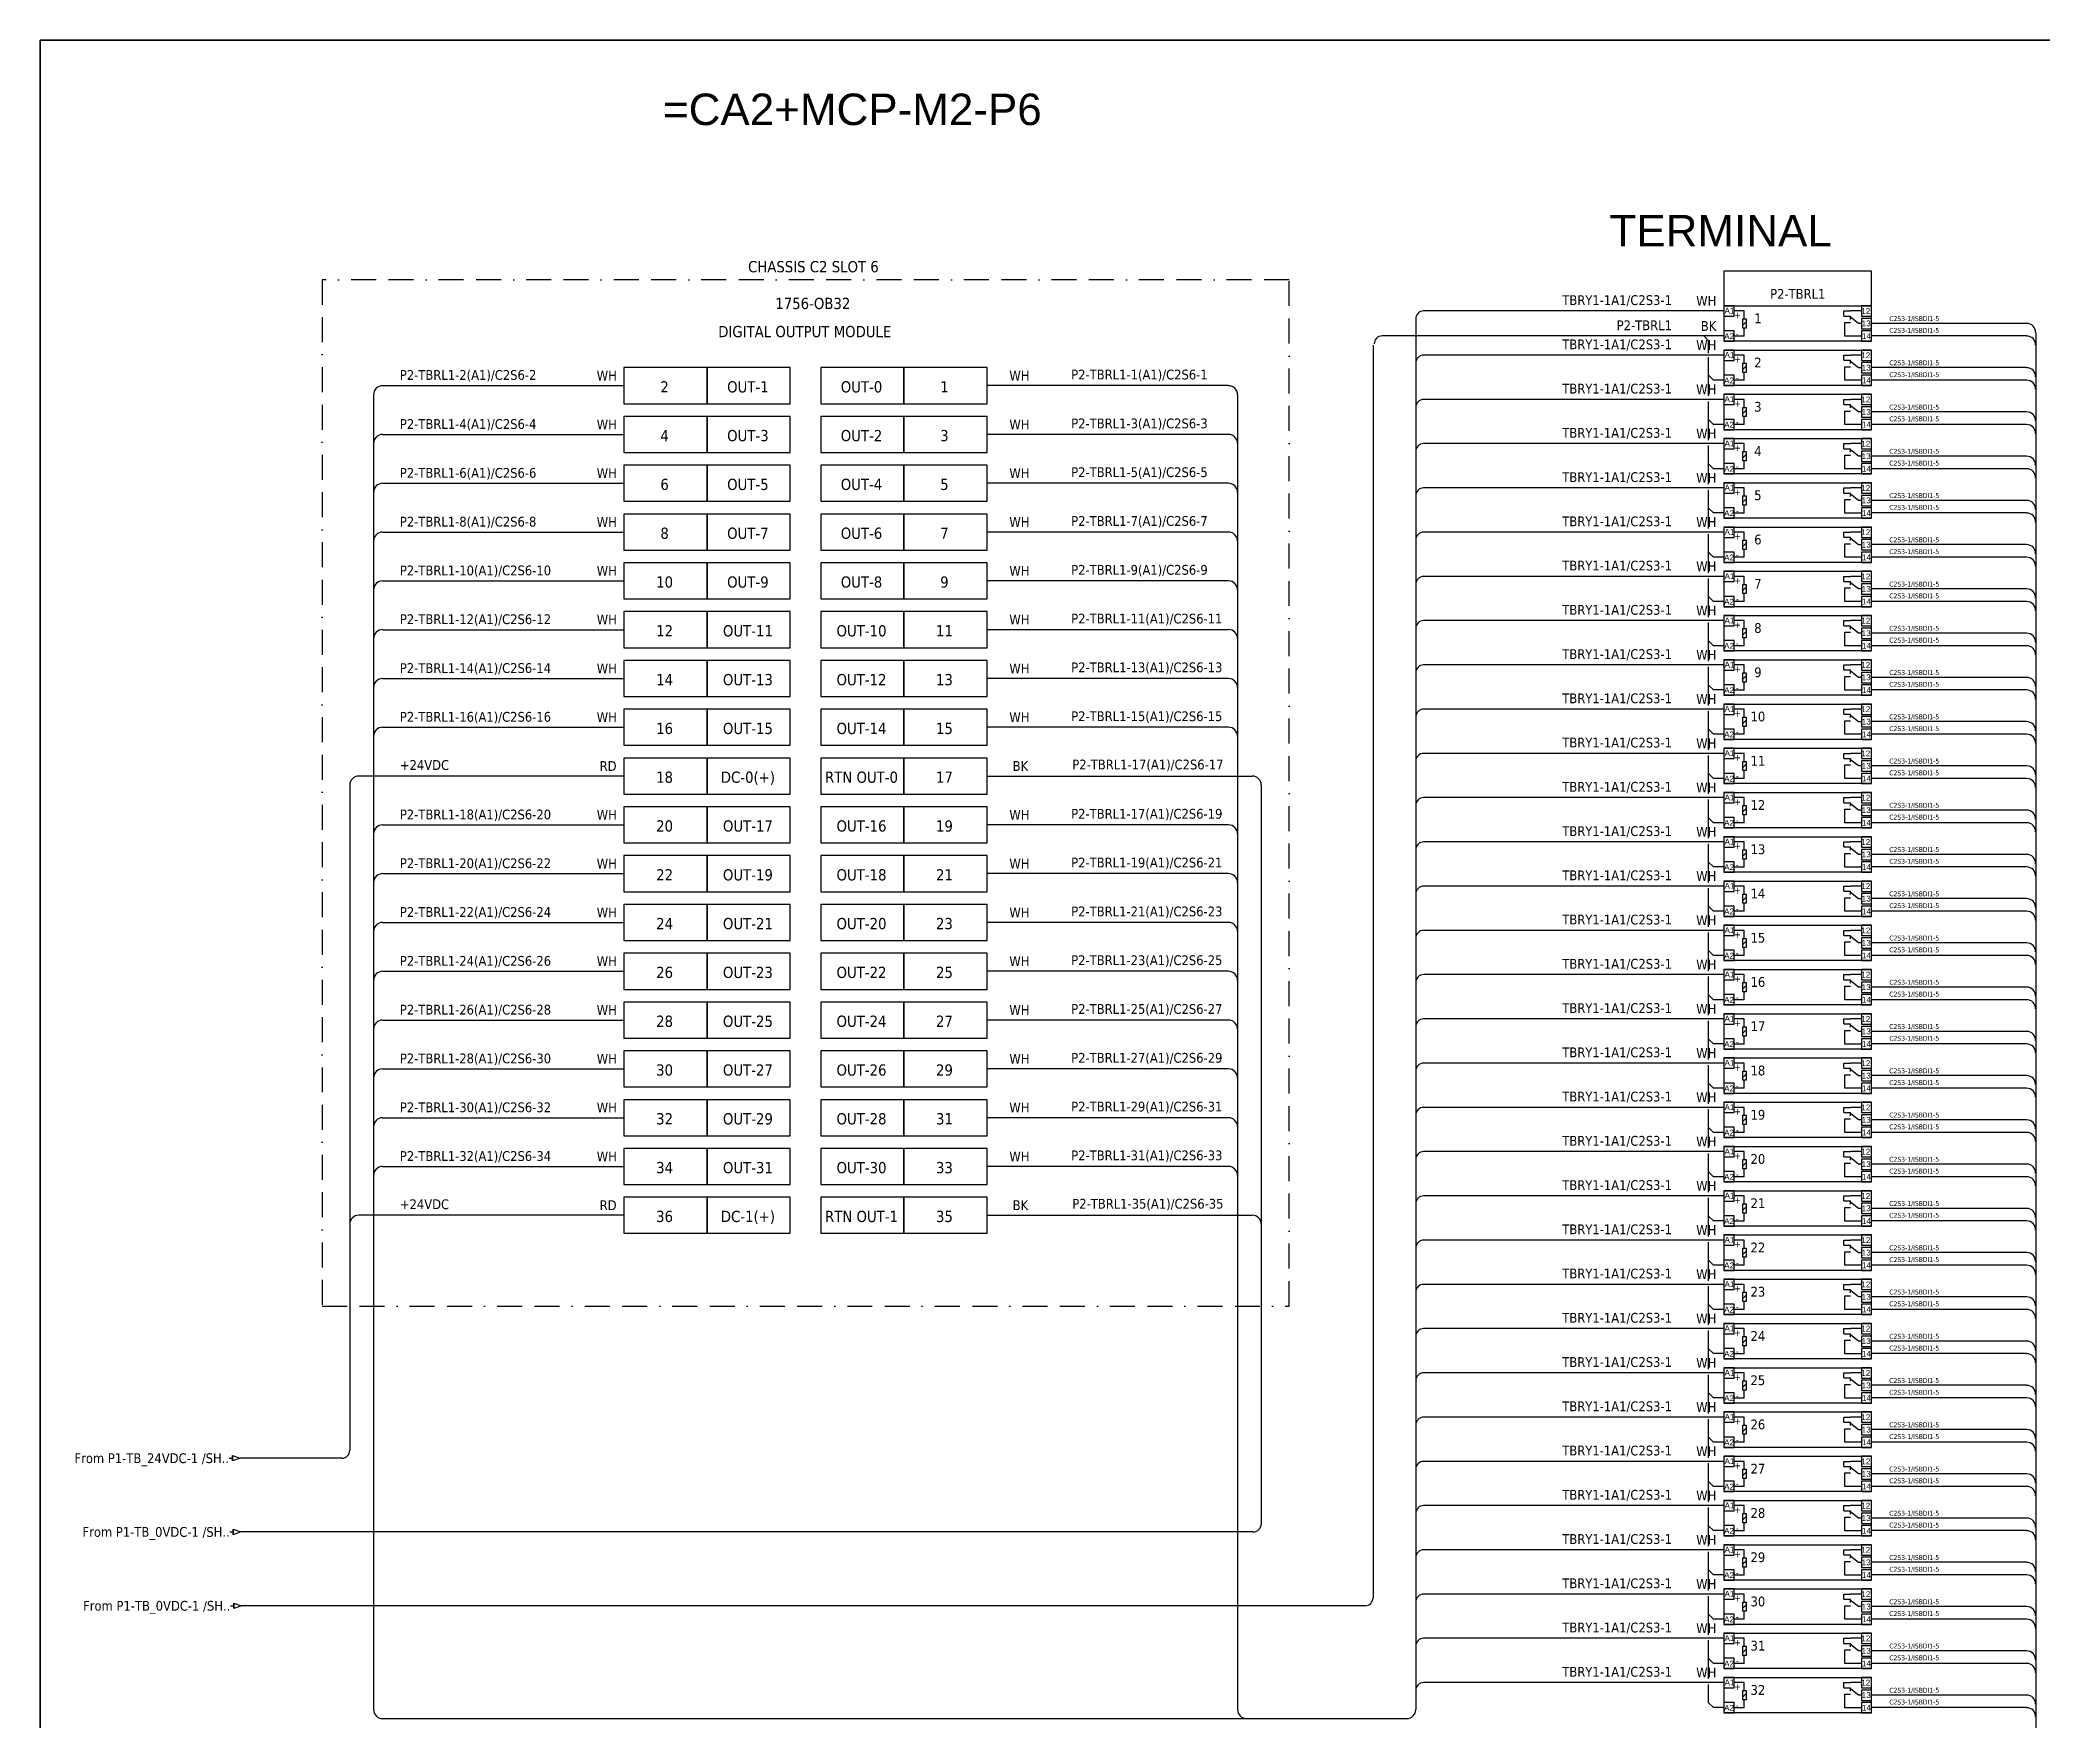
# Model space of a CAD drawing. Header units: millimetres. Extents: x 0 to 62600, y 0 to 14837.
# Drawn here: x 25160 to 27197, y 10006 to 11717 of the extents above; entities that cross this region are included whole.
import ezdxf
from ezdxf.enums import TextEntityAlignment as Align

# ---------------------------------------------------------------- set-up
doc = ezdxf.new("R2010")
doc.units = ezdxf.units.MM
doc.linetypes.add('BORDERX2', pattern=[88.9, 25.4, -12.7, 25.4, -12.7, 0, -12.7])
for name, color, linetype in [('HELPPOINT', 7, 'Continuous'), ('VECTORS', 7, 'Continuous'), ('x01001-FrameArea', 2, 'BORDERX2')]:
    doc.layers.add(name, color=color, linetype=linetype)
doc.layers.add('IE-EQUIP', color=253, linetype='Continuous', lineweight=25)
doc.layers.add('IE-WIRE', color=7, linetype='Continuous', lineweight=25)
doc.styles.get("Standard").update_dxf_attribs({"font": 'arial.ttf'})
doc.styles.add('Tahoma', font='')
doc.styles.get('Tahoma').set_extended_font_data('Tahoma')

# ---------------------------------------------------------------- blocks, each defined once
blk = doc.blocks.new('xRY-SPDT-100')
at = {"color": 1, "ltscale": 25.4}
for p, q in [((0, 0), (0, -10.5)), ((10.4, 0), (0, 0)), ((0, 0), (150.3, 0)), ((0, 0), (0, -36)), ((10.4, -10.5), (10.4, 0)), ((140, 0), (140, -10.5)), ((150.3, 0), (140, 0)), ((150.3, -36), (150.3, 0)), ((150.3, -10.5), (150.3, 0)), ((150.3, -36), (150.3, 0)), ((0, -10.5), (10.4, -10.5)), ((20.7, -5.2), (10.4, -5.2)), ((22.8, -16.3), (19.4, -19.7)), ((20.7, -13.3), (20.7, -5.2)), ((122.2, -10.4), (122.2, -5.2)), ((122.2, -5.2), (128.9, -5.2)), ((122.2, -10.4), (128.9, -10.4)), ((123.2, -30.8), (123.2, -17)), ((123.2, -17), (128.9, -17)), ((140, -5.2), (128.9, -5.2)), ((128.9, -13.8), (128.9, -10.4)), ((136.9, -18), (128.9, -11.6)), ((140, -18), (136.9, -18)), ((140, -10.5), (150.3, -10.5)), ((140, -12.8), (140, -23.3)), ((150.3, -12.8), (140, -12.8)), ((150.3, -23.3), (150.3, -12.8)), ((0, -25.5), (0, -36)), ((10.4, -25.5), (0, -25.5)), ((0, -36), (10.4, -36)), ((150.3, -36), (0, -36)), ((10.4, -36), (10.4, -25.5)), ((20.7, -30.8), (10.4, -30.8)), ((20.7, -30.8), (20.7, -22.7)), ((140, -30.8), (123.2, -30.8)), ((140, -23.3), (150.3, -23.3)), ((140, -25.5), (140, -36)), ((150.3, -25.5), (140, -25.5)), ((140, -36), (150.3, -36)), ((150.3, -36), (150.3, -25.5))]:
    blk.add_line(p, q, dxfattribs=at)
blk.add_lwpolyline([(22.8, -22.7), (19.4, -22.7), (19.4, -13.3), (22.8, -13.3)], close=True, dxfattribs=at)
at = {"color": 1}
for s, p in [('A1', (5.8, -5)), ('12', (144.4, -5.3)), ('13', (144.8, -17.9)), ('A2', (5.4, -30.9)), ('14', (145, -30.8))]:
    blk.add_text(s, height=5.91, dxfattribs=at).set_placement(p, align=Align.MIDDLE_CENTER)
at = {"color": 1, "style": 'Tahoma'}
for s, p in [('+', (13.9, -9.3)), ('+', (13.9, -9.3)), ('-', (13.9, -28.2))]:
    blk.add_text(s, height=6.84, dxfattribs=at).set_placement(p, align=Align.MIDDLE_CENTER)
blk = doc.blocks.new('*U71')
at = {"layer": 'x01001-FrameArea'}
blk.add_blockref('xRY-SPDT-100', (-75.2, 18), dxfattribs=at)
blk = doc.blocks.new('*U56')
at = {"layer": 'x01001-FrameArea', "color": 0, "linetype": 'ByBlock', "lineweight": -2, "transparency": 16777216}
for p in [(0, 0), (0, -45), (0, -90), (0, -135), (0, -180), (0, -225), (0, -270), (0, -315), (0, -360), (0, -405), (0, -450), (0, -495), (0, -540), (0, -585), (0, -630), (0, -675), (0, -720), (0, -765), (0, -810), (0, -855), (0, -900), (0, -945), (0, -990), (0, -1035), (0, -1080), (0, -1125), (0, -1170), (0, -1215), (0, -1260), (0, -1305), (0, -1350), (0, -1395)]:
    blk.add_blockref('*U71', p, dxfattribs=at)
blk = doc.blocks.new('*U72')
at = {"color": 4, "style": 'Tahoma'}
for s, height, p in [('TBRY1-1A1/C2S3-1', 9.949, (36.2, -4.1)), ('WH', 9.95, (81.3, -4.8))]:
    blk.add_text(s, height=height, dxfattribs=at).set_placement(p, align=Align.RIGHT)
blk = doc.blocks.new('*U57')
at = {"layer": 'x01001-FrameArea', "color": 0, "linetype": 'ByBlock', "lineweight": -2, "transparency": 16777216}
for p in [(0, 0), (0, -45), (0, -90), (0, -135), (0, -180), (0, -225), (0, -270), (0, -315), (0, -360), (0, -405), (0, -450), (0, -495), (0, -540), (0, -585), (0, -630), (0, -675), (0, -720), (0, -765), (0, -810), (0, -855), (0, -900), (0, -945), (0, -990), (0, -1035), (0, -1080), (0, -1125), (0, -1170), (0, -1215), (0, -1260), (0, -1305), (0, -1350), (0, -1395)]:
    blk.add_blockref('*U72', p, dxfattribs=at)
blk = doc.blocks.new('*U73')
at = {"layer": 'IE-WIRE', "color": 4, "ltscale": 25.4}
for p, q in [((74.2, 7.2), (-83.4, 7.2)), ((74.2, -5.6), (-83.4, -5.6))]:
    blk.add_line(p, q, dxfattribs=at)
for centre in [(74.2, -2), (74.2, -14.8)]:
    blk.add_arc(centre, 9.17, 0, 90, dxfattribs=at)
at = {"color": 4, "style": 'Tahoma'}
for p in [(-65.4, 9.6), (-65.4, -2.4)]:
    blk.add_text('C2S3-1/ISBDI1-5', height=4.974, dxfattribs=at).set_placement(p)
blk = doc.blocks.new('*U58')
at = {"layer": 'x01001-FrameArea', "color": 0, "linetype": 'ByBlock', "lineweight": -2, "transparency": 16777216}
for p in [(0, 0), (0, -45), (0, -90), (0, -135), (0, -180), (0, -225), (0, -270), (0, -315), (0, -360), (0, -405), (0, -450), (0, -495), (0, -540), (0, -585), (0, -630), (0, -675), (0, -720), (0, -765), (0, -810), (0, -855), (0, -900), (0, -945), (0, -990), (0, -1035), (0, -1080), (0, -1125), (0, -1170), (0, -1215), (0, -1260), (0, -1305), (0, -1350), (0, -1395)]:
    blk.add_blockref('*U73', p, dxfattribs=at)
blk = doc.blocks.new('xTerminal_fr_to')
at = {"layer": 'VECTORS', "color": 1, "true_color": 0xff0000}
for p, q in [((-11.3, 0), (-7.8, 0)), ((-7.8, 2.8), (0, 0)), ((-7.8, -2.8), (-7.8, 2.8)), ((-7.8, 2.8), (0, 0)), ((-7.8, 2.8), (-7.8, -2.8)), ((0, 0), (-7.8, -2.8)), ((0, 0), (-7.8, -2.8))]:
    blk.add_line(p, q, dxfattribs=at)

msp = doc.modelspace()

# ---------------------------------------------------------------- linework, layer by layer
for p, q in [((26851.1, 11415.9), (26856.1, 11410.9)), ((26856.1, 11398.4), (26856.1, 11410.9)), ((26856.1, 11355.1), (26856.1, 11394.4)), ((26861.1, 11370.9), (26856.1, 11375.9)), ((26871.5, 11370.9), (26861.1, 11370.9)), ((26856.1, 11310.1), (26856.1, 11349.4)), ((26861.1, 11325.9), (26856.1, 11330.9)), ((26871.5, 11325.9), (26861.1, 11325.9)), ((26856.1, 11265.1), (26856.1, 11304.4)), ((26861.1, 11280.9), (26856.1, 11285.9)), ((26871.5, 11280.9), (26861.1, 11280.9)), ((26856.1, 11220.1), (26856.1, 11259.4)), ((26861.1, 11235.9), (26856.1, 11240.9)), ((26871.5, 11235.9), (26861.1, 11235.9)), ((26856.1, 11175.1), (26856.1, 11214.4)), ((26861.1, 11190.9), (26856.1, 11195.9)), ((26871.5, 11190.9), (26861.1, 11190.9)), ((26856.1, 11130.1), (26856.1, 11169.4)), ((26861.1, 11145.9), (26856.1, 11150.9)), ((26871.5, 11145.9), (26861.1, 11145.9)), ((26856.1, 11085.1), (26856.1, 11124.4)), ((26861.1, 11100.9), (26856.1, 11105.9)), ((26871.5, 11100.9), (26861.1, 11100.9)), ((26856.1, 11040.1), (26856.1, 11079.4)), ((26861.1, 11055.9), (26856.1, 11060.9)), ((26871.5, 11055.9), (26861.1, 11055.9)), ((26856.1, 10995.1), (26856.1, 11034.4)), ((26861.1, 11010.9), (26856.1, 11015.9)), ((26871.5, 11010.9), (26861.1, 11010.9)), ((26856.1, 10950.1), (26856.1, 10989.4)), ((26861.1, 10965.9), (26856.1, 10970.9)), ((26871.5, 10965.9), (26861.1, 10965.9)), ((26856.1, 10905.1), (26856.1, 10944.4)), ((26861.1, 10920.9), (26856.1, 10925.9)), ((26871.5, 10920.9), (26861.1, 10920.9)), ((26856.1, 10860.1), (26856.1, 10899.4)), ((26861.1, 10875.9), (26856.1, 10880.9)), ((26871.5, 10875.9), (26861.1, 10875.9)), ((26856.1, 10815.1), (26856.1, 10854.4)), ((26861.1, 10830.9), (26856.1, 10835.9)), ((26871.5, 10830.9), (26861.1, 10830.9)), ((26856.1, 10770.1), (26856.1, 10809.4)), ((26861.1, 10785.9), (26856.1, 10790.9)), ((26871.5, 10785.9), (26861.1, 10785.9)), ((26856.1, 10725.1), (26856.1, 10764.4)), ((26861.1, 10740.9), (26856.1, 10745.9)), ((26871.5, 10740.9), (26861.1, 10740.9)), ((26856.1, 10680.1), (26856.1, 10719.4)), ((26861.1, 10695.9), (26856.1, 10700.9)), ((26871.5, 10695.9), (26861.1, 10695.9)), ((26856.1, 10635.1), (26856.1, 10674.4)), ((26861.1, 10650.9), (26856.1, 10655.9)), ((26871.5, 10650.9), (26861.1, 10650.9)), ((26856.1, 10590.1), (26856.1, 10629.4)), ((26861.1, 10605.9), (26856.1, 10610.9)), ((26871.5, 10605.9), (26861.1, 10605.9)), ((26856.1, 10545.1), (26856.1, 10584.4)), ((26861.1, 10560.9), (26856.1, 10565.9)), ((26871.5, 10560.9), (26861.1, 10560.9)), ((26856.1, 10500.1), (26856.1, 10539.4)), ((26861.1, 10515.9), (26856.1, 10520.9)), ((26871.5, 10515.9), (26861.1, 10515.9)), ((26856.1, 10455.1), (26856.1, 10494.4)), ((26861.1, 10470.9), (26856.1, 10475.9)), ((26871.5, 10470.9), (26861.1, 10470.9)), ((26856.1, 10410.1), (26856.1, 10449.4)), ((26861.1, 10425.9), (26856.1, 10430.9)), ((26871.5, 10425.9), (26861.1, 10425.9)), ((26856.1, 10365.1), (26856.1, 10404.4)), ((26861.1, 10380.9), (26856.1, 10385.9)), ((26871.5, 10380.9), (26861.1, 10380.9)), ((26856.1, 10320.1), (26856.1, 10359.4)), ((26861.1, 10335.9), (26856.1, 10340.9)), ((26871.5, 10335.9), (26861.1, 10335.9)), ((26856.1, 10275.1), (26856.1, 10314.4)), ((26861.1, 10290.9), (26856.1, 10295.9)), ((26871.5, 10290.9), (26861.1, 10290.9)), ((26856.1, 10230.1), (26856.1, 10269.4)), ((26861.1, 10245.9), (26856.1, 10250.9)), ((26871.5, 10245.9), (26861.1, 10245.9)), ((26856.1, 10185.1), (26856.1, 10224.4)), ((26861.1, 10200.9), (26856.1, 10205.9)), ((26871.5, 10200.9), (26861.1, 10200.9)), ((26856.1, 10140.1), (26856.1, 10179.4)), ((26861.1, 10155.9), (26856.1, 10160.9)), ((26871.5, 10155.9), (26861.1, 10155.9)), ((26856.1, 10095.1), (26856.1, 10134.4)), ((26861.1, 10110.9), (26856.1, 10115.9)), ((26871.5, 10110.9), (26861.1, 10110.9)), ((26856.1, 10050.1), (26856.1, 10089.4)), ((26861.1, 10065.9), (26856.1, 10070.9)), ((26871.5, 10065.9), (26861.1, 10065.9)), ((26856.1, 10025.9), (26856.1, 10044.4)), ((26861.1, 10020.9), (26856.1, 10025.9)), ((26871.5, 10020.9), (26861.1, 10020.9))]:
    msp.add_line(p, q)
at = {"color": 1, "ltscale": 25.4}
for p, q in [((25753.2, 10968.3), (25483.8, 10968.3)), ((25474.7, 10959.2), (25474.7, 10282.6))]:
    msp.add_line(p, q, dxfattribs=at)
at = {"color": 4, "ltscale": 25.4}
msp.add_lwpolyline([(26871.5, 11446.6), (27021.8, 11446.6), (27021.8, 11481.9), (26871.5, 11481.9)], close=True, dxfattribs=at)
at = {"color": 1, "ltscale": 25.4}
msp.add_arc((25483.8, 10959.2), 9.14, 90, 180, dxfattribs=at)
at = {"layer": 'HELPPOINT', "color": 4, "lineweight": 35}
for p, q in [((25159.8, 9012.6), (25159.8, 11716.9)), ((25159.8, 11716.9), (29053.1, 11716.9)), ((25159.8, 9012.6), (25159.8, 11716.9)), ((25159.8, 11716.9), (29053.1, 11716.9))]:
    msp.add_line(p, q, dxfattribs=at)
at = {"layer": 'IE-EQUIP', "linetype": 'Continuous', "ltscale": 25.4}
for points in [[(25753.2, 11347), (25837.9, 11347), (25837.9, 11383.7), (25753.2, 11383.7)], [(25837.9, 11347), (25922.5, 11347), (25922.5, 11383.7), (25837.9, 11383.7)], [(25953.4, 11347), (26038, 11347), (26038, 11383.7), (25953.4, 11383.7)], [(26038, 11347), (26122.7, 11347), (26122.7, 11383.7), (26038, 11383.7)], [(25753.2, 11297.4), (25837.9, 11297.4), (25837.9, 11334.1), (25753.2, 11334.1)], [(25837.9, 11297.4), (25922.5, 11297.4), (25922.5, 11334.1), (25837.9, 11334.1)], [(25953.4, 11297.4), (26038, 11297.4), (26038, 11334.1), (25953.4, 11334.1)], [(26038, 11297.4), (26122.7, 11297.4), (26122.7, 11334.1), (26038, 11334.1)], [(25753.2, 11247.8), (25837.9, 11247.8), (25837.9, 11284.5), (25753.2, 11284.5)], [(25837.9, 11247.8), (25922.5, 11247.8), (25922.5, 11284.5), (25837.9, 11284.5)], [(25953.4, 11247.8), (26038, 11247.8), (26038, 11284.5), (25953.4, 11284.5)], [(26038, 11247.8), (26122.7, 11247.8), (26122.7, 11284.5), (26038, 11284.5)], [(25753.2, 11198.1), (25837.9, 11198.1), (25837.9, 11234.8), (25753.2, 11234.8)], [(25837.9, 11198.1), (25922.5, 11198.1), (25922.5, 11234.8), (25837.9, 11234.8)], [(25953.4, 11198.1), (26038, 11198.1), (26038, 11234.8), (25953.4, 11234.8)], [(26038, 11198.1), (26122.7, 11198.1), (26122.7, 11234.8), (26038, 11234.8)], [(25753.2, 11148.5), (25837.9, 11148.5), (25837.9, 11185.2), (25753.2, 11185.2)], [(25837.9, 11148.5), (25922.5, 11148.5), (25922.5, 11185.2), (25837.9, 11185.2)], [(25953.4, 11148.5), (26038, 11148.5), (26038, 11185.2), (25953.4, 11185.2)], [(26038, 11148.5), (26122.7, 11148.5), (26122.7, 11185.2), (26038, 11185.2)], [(25753.2, 11098.9), (25837.9, 11098.9), (25837.9, 11135.6), (25753.2, 11135.6)], [(25837.9, 11098.9), (25922.5, 11098.9), (25922.5, 11135.6), (25837.9, 11135.6)], [(25953.4, 11098.9), (26038, 11098.9), (26038, 11135.6), (25953.4, 11135.6)], [(26038, 11098.9), (26122.7, 11098.9), (26122.7, 11135.6), (26038, 11135.6)], [(25753.2, 11049.2), (25837.9, 11049.2), (25837.9, 11085.9), (25753.2, 11085.9)], [(25837.9, 11049.2), (25922.5, 11049.2), (25922.5, 11085.9), (25837.9, 11085.9)], [(25953.4, 11049.2), (26038, 11049.2), (26038, 11085.9), (25953.4, 11085.9)], [(26038, 11049.2), (26122.7, 11049.2), (26122.7, 11085.9), (26038, 11085.9)], [(25753.2, 10999.6), (25837.9, 10999.6), (25837.9, 11036.3), (25753.2, 11036.3)], [(25837.9, 10999.6), (25922.5, 10999.6), (25922.5, 11036.3), (25837.9, 11036.3)], [(25953.4, 10999.6), (26038, 10999.6), (26038, 11036.3), (25953.4, 11036.3)], [(26038, 10999.6), (26122.7, 10999.6), (26122.7, 11036.3), (26038, 11036.3)], [(25753.2, 10950), (25837.9, 10950), (25837.9, 10986.7), (25753.2, 10986.7)], [(25837.9, 10950), (25922.5, 10950), (25922.5, 10986.7), (25837.9, 10986.7)], [(25953.4, 10950), (26038, 10950), (26038, 10986.7), (25953.4, 10986.7)], [(26038, 10950), (26122.7, 10950), (26122.7, 10986.7), (26038, 10986.7)], [(25753.2, 10900.3), (25837.9, 10900.3), (25837.9, 10937), (25753.2, 10937)], [(25837.9, 10900.3), (25922.5, 10900.3), (25922.5, 10937), (25837.9, 10937)], [(25953.4, 10900.3), (26038, 10900.3), (26038, 10937), (25953.4, 10937)], [(26038, 10900.3), (26122.7, 10900.3), (26122.7, 10937), (26038, 10937)], [(25753.2, 10850.7), (25837.9, 10850.7), (25837.9, 10887.4), (25753.2, 10887.4)], [(25837.9, 10850.7), (25922.5, 10850.7), (25922.5, 10887.4), (25837.9, 10887.4)], [(25953.4, 10850.7), (26038, 10850.7), (26038, 10887.4), (25953.4, 10887.4)], [(26038, 10850.7), (26122.7, 10850.7), (26122.7, 10887.4), (26038, 10887.4)], [(25753.2, 10801.1), (25837.9, 10801.1), (25837.9, 10837.8), (25753.2, 10837.8)], [(25837.9, 10801.1), (25922.5, 10801.1), (25922.5, 10837.8), (25837.9, 10837.8)], [(25953.4, 10801.1), (26038, 10801.1), (26038, 10837.8), (25953.4, 10837.8)], [(26038, 10801.1), (26122.7, 10801.1), (26122.7, 10837.8), (26038, 10837.8)], [(25753.2, 10751.4), (25837.9, 10751.4), (25837.9, 10788.1), (25753.2, 10788.1)], [(25837.9, 10751.4), (25922.5, 10751.4), (25922.5, 10788.1), (25837.9, 10788.1)], [(25953.4, 10751.4), (26038, 10751.4), (26038, 10788.1), (25953.4, 10788.1)], [(26038, 10751.4), (26122.7, 10751.4), (26122.7, 10788.1), (26038, 10788.1)], [(25753.2, 10701.8), (25837.9, 10701.8), (25837.9, 10738.5), (25753.2, 10738.5)], [(25837.9, 10701.8), (25922.5, 10701.8), (25922.5, 10738.5), (25837.9, 10738.5)], [(25953.4, 10701.8), (26038, 10701.8), (26038, 10738.5), (25953.4, 10738.5)], [(26038, 10701.8), (26122.7, 10701.8), (26122.7, 10738.5), (26038, 10738.5)], [(25753.2, 10652.2), (25837.9, 10652.2), (25837.9, 10688.9), (25753.2, 10688.9)], [(25837.9, 10652.2), (25922.5, 10652.2), (25922.5, 10688.9), (25837.9, 10688.9)], [(25953.4, 10652.2), (26038, 10652.2), (26038, 10688.9), (25953.4, 10688.9)], [(26038, 10652.2), (26122.7, 10652.2), (26122.7, 10688.9), (26038, 10688.9)], [(25753.2, 10602.5), (25837.9, 10602.5), (25837.9, 10639.2), (25753.2, 10639.2)], [(25837.9, 10602.5), (25922.5, 10602.5), (25922.5, 10639.2), (25837.9, 10639.2)], [(25953.4, 10602.5), (26038, 10602.5), (26038, 10639.2), (25953.4, 10639.2)], [(26038, 10602.5), (26122.7, 10602.5), (26122.7, 10639.2), (26038, 10639.2)], [(25753.2, 10552.9), (25837.9, 10552.9), (25837.9, 10589.6), (25753.2, 10589.6)], [(25837.9, 10552.9), (25922.5, 10552.9), (25922.5, 10589.6), (25837.9, 10589.6)], [(25953.4, 10552.9), (26038, 10552.9), (26038, 10589.6), (25953.4, 10589.6)], [(26038, 10552.9), (26122.7, 10552.9), (26122.7, 10589.6), (26038, 10589.6)], [(25753.2, 10503.3), (25837.9, 10503.3), (25837.9, 10540), (25753.2, 10540)], [(25837.9, 10503.3), (25922.5, 10503.3), (25922.5, 10540), (25837.9, 10540)], [(25953.4, 10503.3), (26038, 10503.3), (26038, 10540), (25953.4, 10540)], [(26038, 10503.3), (26122.7, 10503.3), (26122.7, 10540), (26038, 10540)]]:
    msp.add_lwpolyline(points, close=True, dxfattribs=at)
at = {"layer": 'IE-WIRE', "color": 4, "ltscale": 25.4}
for p, q in [((26558.4, 11433.4), (26558.4, 10018.9)), ((26871.5, 11441.4), (26566.4, 11441.4)), ((27188.6, 11419.5), (27188.6, 9939.9)), ((26871.5, 11396.4), (26566.4, 11396.4)), ((25498.8, 11356.2), (25498.8, 10018.9)), ((25508, 11365.4), (25753.2, 11365.4)), ((26368, 11365.4), (26122.7, 11365.4)), ((26377.1, 11356.2), (26377.1, 10018.9)), ((26871.5, 11351.4), (26566.4, 11351.4)), ((25508, 11315.8), (25753.2, 11315.8)), ((26368, 11315.8), (26122.7, 11315.8)), ((26871.5, 11306.4), (26566.4, 11306.4)), ((25508, 11266.1), (25753.2, 11266.1)), ((26368, 11266.1), (26122.7, 11266.1)), ((26871.5, 11261.4), (26566.4, 11261.4)), ((25508, 11216.5), (25753.2, 11216.5)), ((26368, 11216.5), (26122.7, 11216.5)), ((26871.5, 11216.4), (26566.4, 11216.4)), ((25508, 11166.9), (25753.2, 11166.9)), ((26368, 11166.9), (26122.7, 11166.9)), ((26871.5, 11171.4), (26566.4, 11171.4)), ((26871.5, 11126.4), (26566.4, 11126.4)), ((25508, 11117.2), (25753.2, 11117.2)), ((26368, 11117.2), (26122.7, 11117.2)), ((25508, 11067.6), (25753.2, 11067.6)), ((26368, 11067.6), (26122.7, 11067.6)), ((26871.5, 11081.4), (26566.4, 11081.4)), ((26871.5, 11036.4), (26566.4, 11036.4)), ((25508, 11018), (25753.2, 11018)), ((26368, 11018), (26122.7, 11018)), ((26871.5, 10991.4), (26566.4, 10991.4)), ((26871.5, 10946.4), (26566.4, 10946.4)), ((25508, 10918.7), (25753.2, 10918.7)), ((26368, 10918.7), (26122.7, 10918.7)), ((26871.5, 10901.4), (26566.4, 10901.4)), ((25508, 10869.1), (25753.2, 10869.1)), ((26368, 10869.1), (26122.7, 10869.1)), ((26871.5, 10856.4), (26566.4, 10856.4)), ((25508, 10819.4), (25753.2, 10819.4)), ((26368, 10819.4), (26122.7, 10819.4)), ((26871.5, 10811.4), (26566.4, 10811.4)), ((25508, 10769.8), (25753.2, 10769.8)), ((26368, 10769.8), (26122.7, 10769.8)), ((26871.5, 10766.4), (26566.4, 10766.4)), ((25508, 10720.2), (25753.2, 10720.2)), ((26368, 10720.2), (26122.7, 10720.2)), ((26871.5, 10721.4), (26566.4, 10721.4)), ((26871.5, 10676.4), (26566.4, 10676.4)), ((25508, 10670.5), (25753.2, 10670.5)), ((26368, 10670.5), (26122.7, 10670.5)), ((25508, 10620.9), (25753.2, 10620.9)), ((26368, 10620.9), (26122.7, 10620.9)), ((26871.5, 10631.4), (26566.4, 10631.4)), ((26871.5, 10586.4), (26566.4, 10586.4)), ((25508, 10571.3), (25753.2, 10571.3)), ((26368, 10571.3), (26122.7, 10571.3)), ((26871.5, 10541.4), (26566.4, 10541.4)), ((26871.5, 10496.4), (26566.4, 10496.4)), ((26871.5, 10451.4), (26566.4, 10451.4)), ((26871.5, 10406.4), (26566.4, 10406.4)), ((26871.5, 10361.4), (26566.4, 10361.4)), ((26871.5, 10316.4), (26566.4, 10316.4)), ((26871.5, 10271.4), (26566.4, 10271.4)), ((26871.5, 10226.4), (26566.4, 10226.4)), ((26871.5, 10181.4), (26566.4, 10181.4)), ((26871.5, 10136.4), (26566.4, 10136.4)), ((26871.5, 10091.4), (26566.4, 10091.4)), ((26871.5, 10046.4), (26566.4, 10046.4))]:
    msp.add_line(p, q, dxfattribs=at)
at = {"layer": 'IE-WIRE', "ltscale": 25.4}
msp.add_line((26871.5, 11415.9), (26524.1, 11415.9), dxfattribs=at)
at = {"layer": 'IE-WIRE', "color": 7, "ltscale": 25.4}
for p, q in [((26514.9, 11406.7), (26514.9, 10132.5)), ((26122.7, 10968.3), (26392.1, 10968.3)), ((26401.2, 10959.2), (26401.2, 10207.6)), ((26122.7, 10521.6), (26392.1, 10521.6)), ((26393.2, 10199.6), (25363.9, 10199.6)), ((26506.9, 10124.5), (25364.6, 10124.5))]:
    msp.add_line(p, q, dxfattribs=at)
at = {"layer": 'IE-WIRE', "color": 1, "ltscale": 25.4}
for p, q in [((25753.2, 10521.6), (25483.8, 10521.6)), ((25466.7, 10274.6), (25363.2, 10274.6))]:
    msp.add_line(p, q, dxfattribs=at)
at = {"layer": 'IE-WIRE', "color": 4}
msp.add_line((25507.9, 10009.8), (26549.2, 10009.8), dxfattribs=at)
at = {"layer": 'IE-WIRE', "color": 4, "ltscale": 25.4}
for centre, radius, start, end in [((26566.4, 11433.4), 8, 90, 180), ((26566.4, 11388.4), 8, 90, 180), ((25508, 11356.2), 9.17, 90, 180), ((26368, 11356.2), 9.17, 0, 90), ((26566.4, 11343.4), 8, 90, 180), ((25508, 11306.6), 9.17, 90, 180), ((26368, 11306.6), 9.17, 0, 90), ((26566.4, 11298.4), 8, 90, 180), ((25508, 11256.9), 9.17, 90, 180), ((26368, 11256.9), 9.17, 0, 90), ((26566.4, 11253.4), 8, 90, 180), ((25508, 11207.3), 9.17, 90, 180), ((26368, 11207.3), 9.17, 0, 90), ((26566.4, 11208.4), 8, 90, 180), ((25508, 11157.7), 9.17, 90, 180), ((26368, 11157.7), 9.17, 0, 90), ((26566.4, 11163.4), 8, 90, 180), ((26566.4, 11118.4), 8, 90, 180), ((25508, 11108.1), 9.17, 90, 180), ((26368, 11108.1), 9.17, 0, 90), ((25508, 11058.4), 9.17, 90, 180), ((26368, 11058.4), 9.17, 0, 90), ((26566.4, 11073.4), 8, 90, 180), ((26566.4, 11028.4), 8, 90, 180), ((25508, 11008.8), 9.17, 90, 180), ((26368, 11008.8), 9.17, 0, 90), ((26566.4, 10983.4), 8, 90, 180), ((26566.4, 10938.4), 8, 90, 180), ((25508, 10909.5), 9.17, 90, 180), ((26368, 10909.5), 9.17, 0, 90), ((26566.4, 10893.4), 8, 90, 180), ((25508, 10859.9), 9.17, 90, 180), ((26368, 10859.9), 9.17, 0, 90), ((26566.4, 10848.4), 8, 90, 180), ((25508, 10810.3), 9.17, 90, 180), ((26368, 10810.3), 9.17, 0, 90), ((26566.4, 10803.4), 8, 90, 180), ((25508, 10760.6), 9.17, 90, 180), ((26368, 10760.6), 9.17, 0, 90), ((26566.4, 10758.4), 8, 90, 180), ((25508, 10711), 9.17, 90, 180), ((26368, 10711), 9.17, 0, 90), ((26566.4, 10713.4), 8, 90, 180), ((26566.4, 10668.4), 8, 90, 180), ((25508, 10661.4), 9.17, 90, 180), ((26368, 10661.4), 9.17, 0, 90), ((25508, 10611.7), 9.17, 90, 180), ((26368, 10611.7), 9.17, 0, 90), ((26566.4, 10623.4), 8, 90, 180), ((26566.4, 10578.4), 8, 90, 180), ((25508, 10562.1), 9.17, 90, 180), ((26368, 10562.1), 9.17, 0, 90), ((26566.4, 10533.4), 8, 90, 180), ((26566.4, 10488.4), 8, 90, 180), ((26566.4, 10443.4), 8, 90, 180), ((26566.4, 10398.4), 8, 90, 180), ((26566.4, 10353.4), 8, 90, 180), ((26566.4, 10308.4), 8, 90, 180), ((26566.4, 10263.4), 8, 90, 180), ((26566.4, 10218.4), 8, 90, 180), ((26566.4, 10173.4), 8, 90, 180), ((26566.4, 10128.4), 8, 90, 180), ((26566.4, 10083.4), 8, 90, 180), ((26566.4, 10038.4), 8, 90, 180)]:
    msp.add_arc(centre, radius, start, end, dxfattribs=at)
at = {"layer": 'IE-WIRE', "ltscale": 25.4}
msp.add_arc((26524.1, 11407.9), 8, 90, 180, dxfattribs=at)
at = {"layer": 'IE-WIRE', "color": 7, "ltscale": 25.4}
for centre, radius, start, end in [((26392.1, 10959.2), 9.14, 0, 90), ((26392.1, 10512.5), 9.14, 0, 90), ((26393.2, 10207.6), 8, 270, 0), ((26506.9, 10132.5), 8, 270, 0)]:
    msp.add_arc(centre, radius, start, end, dxfattribs=at)
at = {"layer": 'IE-WIRE', "color": 1, "ltscale": 25.4}
for centre, radius, start, end in [((25483.8, 10512.5), 9.14, 90, 180), ((25466.7, 10282.6), 8, 270, 0)]:
    msp.add_arc(centre, radius, start, end, dxfattribs=at)
at = {"layer": 'IE-WIRE', "color": 4}
for centre, start, end in [((25507.9, 10018.9), 180, 270), ((26386.3, 10018.9), 180, 270), ((26549.2, 10018.9), 270, 0)]:
    msp.add_arc(centre, 9.14, start, end, dxfattribs=at)
at = {"layer": 'x01001-FrameArea'}
msp.add_lwpolyline([(25446.5, 10429.3), (26429.5, 10429.3), (26429.5, 11473.1), (25446.5, 11473.1)], close=True, dxfattribs=at)

# ---------------------------------------------------------------- block references
for p in [(25363.2, 10274.6), (25363.9, 10199.6), (25364.6, 10124.5)]:
    msp.add_blockref('xTerminal_fr_to', p)
for name, p in [('*U57', (26782.6, 11451.5)), ('*U56', (26946.7, 11428.6)), ('*U58', (27105.2, 11421.5))]:
    msp.add_blockref(name, p, dxfattribs=at)

# ---------------------------------------------------------------- texts
at = {"color": 2}
for s, p in [('=CA2+MCP-M2-P6', (25793.1, 11630.4)), ('TERMINAL', (26755.3, 11507))]:
    msp.add_text(s, height=32, dxfattribs=at).set_placement(p)
at = {"color": 2, "style": 'Tahoma'}
for s, height, p in [('CHASSIS C2 SLOT 6', 11.441, (25946, 11486.4)), ('1756-OB32', 11.44, (25945.4, 11449)), ('DIGITAL OUTPUT MODULE', 11.441, (25937.2, 11420.4)), ('2', 11.4, (25794.7, 11364.2)), ('OUT-1', 11.44, (25879.4, 11364.2)), ('OUT-0', 11.44, (25994.9, 11364.2)), ('1', 11.4, (26079.2, 11364.2)), ('4', 11.4, (25794.7, 11314.6)), ('OUT-3', 11.44, (25879.4, 11314.6)), ('OUT-2', 11.44, (25994.9, 11314.6)), ('3', 11.4, (26079.2, 11314.6)), ('6', 11.4, (25794.7, 11265)), ('OUT-5', 11.44, (25879.4, 11265)), ('OUT-4', 11.44, (25994.9, 11265)), ('5', 11.4, (26079.2, 11265)), ('8', 11.4, (25794.7, 11215.3)), ('OUT-7', 11.44, (25879.4, 11215.3)), ('OUT-6', 11.44, (25994.9, 11215.3)), ('7', 11.4, (26079.2, 11215.3)), ('10', 11.44, (25794.7, 11165.7)), ('OUT-9', 11.44, (25879.4, 11165.7)), ('OUT-8', 11.44, (25994.9, 11165.7)), ('9', 11.4, (26079.2, 11165.7)), ('12', 11.44, (25794.7, 11116.1)), ('OUT-11', 11.44, (25879.4, 11116.1)), ('OUT-10', 11.44, (25994.9, 11116.1)), ('11', 11.44, (26079.2, 11116.1)), ('14', 11.44, (25794.7, 11066.4)), ('OUT-13', 11.44, (25879.4, 11066.4)), ('OUT-12', 11.44, (25994.9, 11066.4)), ('13', 11.44, (26079.2, 11066.4)), ('16', 11.44, (25794.7, 11016.8)), ('OUT-15', 11.44, (25879.4, 11016.8)), ('OUT-14', 11.44, (25994.9, 11016.8)), ('15', 11.44, (26079.2, 11016.8)), ('18', 11.44, (25794.7, 10967.2)), ('DC-0(+)', 11.44, (25879.4, 10967.2)), ('RTN OUT-0', 11.44, (25994.9, 10967.2)), ('17', 11.44, (26079.2, 10967.2)), ('20', 11.44, (25794.7, 10917.6)), ('OUT-17', 11.44, (25879.4, 10917.6)), ('OUT-16', 11.44, (25994.9, 10917.6)), ('19', 11.44, (26079.2, 10917.6)), ('22', 11.44, (25794.7, 10867.9)), ('OUT-19', 11.44, (25879.4, 10867.9)), ('OUT-18', 11.44, (25994.9, 10867.9)), ('21', 11.44, (26079.2, 10867.9)), ('24', 11.44, (25794.7, 10818.3)), ('OUT-21', 11.44, (25879.4, 10818.3)), ('OUT-20', 11.44, (25994.9, 10818.3)), ('23', 11.44, (26079.2, 10818.3)), ('26', 11.44, (25794.7, 10768.7)), ('OUT-23', 11.44, (25879.4, 10768.7)), ('OUT-22', 11.44, (25994.9, 10768.7)), ('25', 11.44, (26079.2, 10768.7)), ('28', 11.44, (25794.7, 10719)), ('OUT-25', 11.44, (25879.4, 10719)), ('OUT-24', 11.44, (25994.9, 10719)), ('27', 11.44, (26079.2, 10719)), ('30', 11.44, (25794.7, 10669.4)), ('OUT-27', 11.44, (25879.4, 10669.4)), ('OUT-26', 11.44, (25994.9, 10669.4)), ('29', 11.44, (26079.2, 10669.4)), ('32', 11.44, (25794.7, 10619.8)), ('OUT-29', 11.44, (25879.4, 10619.8)), ('OUT-28', 11.44, (25994.9, 10619.8)), ('31', 11.44, (26079.2, 10619.8)), ('34', 11.44, (25794.7, 10570.1)), ('OUT-31', 11.44, (25879.4, 10570.1)), ('OUT-30', 11.44, (25994.9, 10570.1)), ('33', 11.44, (26079.2, 10570.1)), ('36', 11.44, (25794.7, 10520.5)), ('DC-1(+)', 11.44, (25879.4, 10520.5)), ('RTN OUT-1', 11.44, (25994.9, 10520.5)), ('35', 11.44, (26079.2, 10520.5))]:
    msp.add_text(s, height=height, dxfattribs=at).set_placement(p, align=Align.MIDDLE_CENTER)
at = {"color": 4, "style": 'Tahoma'}
for s, p in [('P2-TBRL1', (26946.7, 11458.7)), ('1', (26906.2, 11433.9)), ('2', (26906.2, 11388.9)), ('3', (26906.2, 11343.9)), ('4', (26906.2, 11298.9)), ('5', (26906.2, 11253.9)), ('6', (26906.2, 11208.9)), ('7', (26906.2, 11163.9)), ('8', (26906.2, 11118.9)), ('9', (26906.2, 11073.9)), ('10', (26906.2, 11028.9)), ('11', (26906.2, 10983.9)), ('12', (26906.2, 10938.9)), ('13', (26906.2, 10893.9)), ('14', (26906.2, 10848.9)), ('15', (26906.2, 10803.9)), ('16', (26906.2, 10758.9)), ('17', (26906.2, 10713.9)), ('18', (26906.2, 10668.9)), ('19', (26906.2, 10623.9)), ('20', (26906.2, 10578.9)), ('21', (26906.2, 10533.9)), ('22', (26906.2, 10488.9)), ('23', (26906.2, 10443.9)), ('24', (26906.2, 10398.9)), ('25', (26906.2, 10353.9)), ('26', (26906.2, 10308.9)), ('27', (26906.2, 10263.9)), ('28', (26906.2, 10218.9)), ('29', (26906.2, 10173.9)), ('30', (26906.2, 10128.9)), ('31', (26906.2, 10083.9)), ('32', (26906.2, 10038.9))]:
    msp.add_text(s, height=9.95, dxfattribs=at).set_placement(p, align=Align.MIDDLE_CENTER)
at = {"style": 'Tahoma'}
for s, p in [('P2-TBRL1', (26818.8, 11421.8)), ('BK', (26863.9, 11421.1))]:
    msp.add_text(s, height=9.95, dxfattribs=at).set_placement(p, align=Align.RIGHT)
at = {"color": 4, "style": 'Tahoma'}
for s, height, p in [('P2-TBRL1-2(A1)/C2S6-2', 9.949, (25525.6, 11371.3)), ('WH', 9.95, (25725.7, 11370.6)), ('WH', 9.95, (26145.2, 11370.6)), ('P2-TBRL1-1(A1)/C2S6-1', 9.949, (26208.1, 11371.7)), ('P2-TBRL1-4(A1)/C2S6-4', 9.949, (25525.6, 11321.4)), ('WH', 9.95, (25725.7, 11321)), ('WH', 9.95, (26145.2, 11321)), ('P2-TBRL1-3(A1)/C2S6-3', 9.949, (26208.1, 11322)), ('P2-TBRL1-6(A1)/C2S6-6', 9.949, (25525.6, 11271.7)), ('WH', 9.95, (25725.7, 11271.4)), ('WH', 9.95, (26145.2, 11271.4)), ('P2-TBRL1-5(A1)/C2S6-5', 9.949, (26208.1, 11272.4)), ('P2-TBRL1-8(A1)/C2S6-8', 9.949, (25525.6, 11222.1)), ('WH', 9.95, (25725.7, 11221.7)), ('WH', 9.95, (26145.2, 11221.7)), ('P2-TBRL1-7(A1)/C2S6-7', 9.949, (26208.1, 11222.8)), ('P2-TBRL1-10(A1)/C2S6-10', 9.949, (25525.6, 11172.5)), ('WH', 9.95, (25725.7, 11172.1)), ('WH', 9.95, (26145.2, 11172.1)), ('P2-TBRL1-9(A1)/C2S6-9', 9.949, (26208.1, 11173.1)), ('P2-TBRL1-12(A1)/C2S6-12', 9.949, (25525.6, 11122.9)), ('WH', 9.95, (25725.7, 11122.5)), ('WH', 9.95, (26145.2, 11122.5)), ('P2-TBRL1-11(A1)/C2S6-11', 9.949, (26208.1, 11123.5)), ('P2-TBRL1-14(A1)/C2S6-14', 9.949, (25525.6, 11073.2)), ('WH', 9.95, (25725.7, 11072.8)), ('WH', 9.95, (26145.2, 11072.8)), ('P2-TBRL1-13(A1)/C2S6-13', 9.949, (26208.1, 11073.9)), ('P2-TBRL1-16(A1)/C2S6-16', 9.949, (25525.6, 11023.6)), ('WH', 9.95, (25725.7, 11023.2)), ('WH', 9.95, (26145.2, 11023.2)), ('P2-TBRL1-15(A1)/C2S6-15', 9.949, (26208.1, 11024.2)), ('P2-TBRL1-18(A1)/C2S6-20', 9.949, (25525.6, 10924.3)), ('WH', 9.95, (25725.7, 10923.9)), ('WH', 9.95, (26145.2, 10923.9)), ('P2-TBRL1-17(A1)/C2S6-19', 9.949, (26208.1, 10925)), ('P2-TBRL1-20(A1)/C2S6-22', 9.949, (25525.6, 10874.7)), ('WH', 9.95, (25725.7, 10874.3)), ('WH', 9.95, (26145.2, 10874.3)), ('P2-TBRL1-19(A1)/C2S6-21', 9.949, (26208.1, 10875.4)), ('P2-TBRL1-22(A1)/C2S6-24', 9.949, (25525.6, 10825.1)), ('WH', 9.95, (25725.7, 10824.7)), ('WH', 9.95, (26145.2, 10824.7)), ('P2-TBRL1-21(A1)/C2S6-23', 9.949, (26208.1, 10825.7)), ('P2-TBRL1-24(A1)/C2S6-26', 9.949, (25525.6, 10775.4)), ('WH', 9.95, (25725.7, 10775.1)), ('WH', 9.95, (26145.2, 10775.1)), ('P2-TBRL1-23(A1)/C2S6-25', 9.949, (26208.1, 10776.1)), ('P2-TBRL1-26(A1)/C2S6-28', 9.949, (25525.6, 10725.8)), ('P2-TBRL1-25(A1)/C2S6-27', 9.949, (26208.1, 10726.5)), ('WH', 9.95, (25725.7, 10725.4)), ('WH', 9.95, (26145.2, 10725.4)), ('P2-TBRL1-28(A1)/C2S6-30', 9.949, (25525.6, 10676.2)), ('WH', 9.95, (25725.7, 10675.8)), ('WH', 9.95, (26145.2, 10675.8)), ('P2-TBRL1-27(A1)/C2S6-29', 9.949, (26208.1, 10676.8)), ('P2-TBRL1-30(A1)/C2S6-32', 9.949, (25525.6, 10626.5)), ('WH', 9.95, (25725.7, 10626.2)), ('WH', 9.95, (26145.2, 10626.2)), ('P2-TBRL1-29(A1)/C2S6-31', 9.949, (26208.1, 10627.2)), ('P2-TBRL1-32(A1)/C2S6-34', 9.949, (25525.6, 10576.9)), ('WH', 9.95, (25725.7, 10576.5)), ('WH', 9.95, (26145.2, 10576.5)), ('P2-TBRL1-31(A1)/C2S6-33', 9.949, (26208.1, 10577.6))]:
    msp.add_text(s, height=height, dxfattribs=at).set_placement(p)
at = {"color": 1, "style": 'Tahoma'}
for s, p in [('+24VDC', (25525.6, 10974.6)), ('RD', (25728.7, 10973.6)), ('+24VDC', (25525.6, 10527.9)), ('RD', (25728.7, 10526.9))]:
    msp.add_text(s, height=9.95, dxfattribs=at).set_placement(p)
at = {"color": 7, "style": 'Tahoma'}
for s, height, p in [('BK', 9.95, (26148.6, 10973.6)), ('P2-TBRL1-17(A1)/C2S6-17', 9.949, (26209.2, 10975.1)), ('BK', 9.95, (26148.6, 10526.9)), ('P2-TBRL1-35(A1)/C2S6-35', 9.949, (26209.2, 10528.4))]:
    msp.add_text(s, height=height, dxfattribs=at).set_placement(p)
at = {"color": 1, "style": 'Tahoma'}
msp.add_text('From P1-TB_24VDC-1 /SH..', height=9.949, dxfattribs=at).set_placement((25351.9, 10274.6), align=Align.MIDDLE_RIGHT)
at = {"color": 7, "style": 'Tahoma'}
for p in [(25352.6, 10199.6), (25353.2, 10124.5)]:
    msp.add_text('From P1-TB_0VDC-1 /SH..', height=9.949, dxfattribs=at).set_placement(p, align=Align.MIDDLE_RIGHT)

doc.saveas('drawing.dxf')
